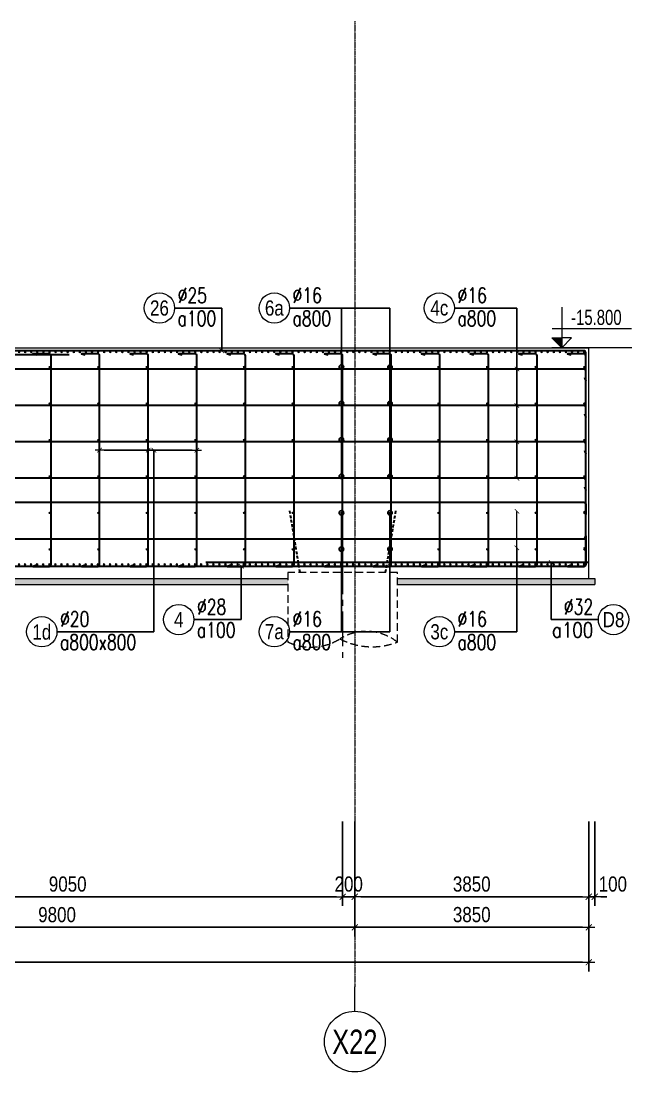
# Model space of a CAD drawing. Header units: millimetres. Extents: x -134772 to 596971, y -129535 to 35703.
# Drawn here: x 312643 to 322698, y -73927 to -56622 of the extents above; entities that cross this region are included whole.
import ezdxf
from ezdxf.enums import TextEntityAlignment as Align

# ---------------------------------------------------------------- set-up
doc = ezdxf.new("R2010")
doc.units = ezdxf.units.MM
doc.header["$MEASUREMENT"] = 0
for name, pattern in [('CENTER2', [28.575, 19.05, -3.175, 3.175, -3.175]), ('HIDDEN', [0.375, 0.25, -0.125]), ('POD_Grid$0$CENTER2', [1.125, 0.75, -0.125, 0.125, -0.125])]:
    doc.linetypes.add(name, pattern=pattern)
doc.layers.get('Defpoints').update_dxf_attribs({"color": 252})
for name, color, linetype, lineweight in [('KC-TRUC', 5, 'CENTER2', 18), ('NDC_S_AXIS', 5, 'CENTER2', 15), ('NDC_S_CONTINUOUS', 3, 'Continuous', 20), ('NDC_S_DIM', 1, 'Continuous', 9), ('NDC_S_HATCH MATERIAL', 8, 'Continuous', 13), ('NDC_S_LEADER', 1, 'Continuous', 9), ('NDC_S_REBAR', 4, 'Continuous', 35), ('NDC_S_VN TEXT', 7, 'Continuous', 9), ('POD_Grid$0$NDC_S_AXIS', 5, 'POD_Grid$0$CENTER2', 13), ('POD_Grid$0$NDC_S_SYMBOL', 1, 'Continuous', 15), ('POD_Grid$0$NDC_S_TEXT SYMBOL', 7, 'Continuous', 20)]:
    doc.layers.add(name, color=color, linetype=linetype, lineweight=lineweight)
doc.styles.add('ARIAL', font='arial.ttf', dxfattribs={"width": 0.8})
doc.styles.add('NDC_ARIAL', font='arial.ttf', dxfattribs={"width": 0.8})
doc.styles.add('NDC_DIM', font='', dxfattribs={"width": 0.75})
doc.styles.add('NDC_ROMANS', font='romans.shx', dxfattribs={"width": 0.8})
doc.styles.add('POD_Grid$0$NDC_ANNO', font='', dxfattribs={"width": 0.8})
doc.styles.get('NDC_DIM').set_extended_font_data('Dotum')
doc.styles.get('POD_Grid$0$NDC_ANNO').set_extended_font_data('Dotum')
doc.dimstyles.new('NDC_1-100', dxfattribs={"dimscale": 100, "dimtxt": 2.5, "dimasz": 1, "dimexe": 1.5, "dimexo": 0, "dimgap": 0.8, "dimtad": 1, "dimdec": 0, "dimdsep": 46, "dimtxsty": 'NDC_ARIAL', "dimblk": 'DIMMARK', "dimcen": 49999.938995, "dimdle": 1.5, "dimclrd": 1, "dimclre": 1, "dimclrt": 3, "dimadec": 0, "dimazin": 0, "dimtfac": 1, "dimtdec": 0, "dimtix": 1, "dimtmove": 2, "dimatfit": 3, "dimfxl": 1, "dimarcsym": 0})
doc.dimstyles.new('NDC_1-50', dxfattribs={"dimscale": 50, "dimtxt": 2.5, "dimasz": 1, "dimexe": 1.5, "dimexo": 0, "dimgap": 0.8, "dimtad": 1, "dimdec": 0, "dimdsep": 46, "dimtxsty": 'NDC_ARIAL', "dimblk": 'DIMMARK', "dimcen": 49999.938995, "dimdle": 1.5, "dimclrd": 1, "dimclre": 1, "dimclrt": 3, "dimadec": 0, "dimazin": 0, "dimtfac": 1, "dimtdec": 0, "dimtix": 1, "dimtmove": 2, "dimatfit": 3, "dimfxl": 1, "dimarcsym": 0})

# ---------------------------------------------------------------- blocks, each defined once
blk = doc.blocks.new('*U976')
at = {"layer": 'KC-TRUC', "ltscale": 30}
blk.add_line((0, 311), (0, -1385), dxfattribs=at)
at = {"layer": 'NDC_S_HATCH MATERIAL', "color": 2, "linetype": 'HIDDEN', "ltscale": 500}
blk.add_lwpolyline([(900, -1049), (900, 98), (-900, 98), (-900, -1049)], dxfattribs=at)
for centre, major_axis, start_param, end_param in [((390, -1697), (-583, 583), -1.452433, -0.227584), ((-521, -233), (-636, 636), 1.921341, 2.912184), ((484, 22), (812, 812), 3.446929, 4.297833)]:
    blk.add_ellipse(centre, major_axis=major_axis, ratio=1, start_param=start_param, end_param=end_param, dxfattribs=at)
at = {"layer": 'NDC_S_REBAR', "linetype": 'HIDDEN', "ltscale": 200}
for p, q in [((-876, 1115), (-707, 100)), ((707, 100), (876, 1115))]:
    blk.add_line(p, q, dxfattribs=at)
blk = doc.blocks.new('*U51')
at = {"layer": 'POD_Grid$0$NDC_S_SYMBOL'}
blk.add_line((0, 5), (0, 9), dxfattribs=at)
blk.add_circle((0, 0), 5, dxfattribs=at)
at = {"layer": 'POD_Grid$0$NDC_S_TEXT SYMBOL', "color": 7, "style": 'POD_Grid$0$NDC_ANNO', "width": 0.8}
blk.add_attdef('GRID', text='', height=4, dxfattribs=at).set_placement((0, 0), align=Align.MIDDLE)
blk = doc.blocks.new('DIMMARK')
at = {"layer": 'NDC_S_DIM', "color": 1}
blk.add_line((-1.5, 0), (1, 0), dxfattribs=at)
at = {"layer": 'NDC_S_DIM', "color": 2, "const_width": 0.15}
blk.add_lwpolyline([(-0.5, -0.5), (0.5, 0.5)], dxfattribs=at)
blk = doc.blocks.new('*D1083')
at = {"layer": 'Defpoints', "color": 0, "transparency": 16777216}
for p in [(308886, -69802), (317936, -69802), (317936, -71042)]:
    blk.add_point(p, dxfattribs=at)
at = {"layer": 'NDC_S_DIM', "color": 1, "lineweight": -2, "transparency": 16777216}
for p, q in [((308886, -69802), (308886, -71192)), ((317936, -69802), (317936, -71192)), ((308986, -71042), (317836, -71042))]:
    blk.add_line(p, q, dxfattribs=at)
at = {"layer": 'NDC_S_DIM', "color": 1, "lineweight": -2, "transparency": 16777216, "xscale": 100, "yscale": 100, "zscale": 100, "rotation": 180}
blk.add_blockref('DIMMARK', (308886, -71042), dxfattribs=at)
at = {"layer": 'NDC_S_DIM', "color": 1, "lineweight": -2, "transparency": 16777216, "xscale": 100, "yscale": 100, "zscale": 100}
blk.add_blockref('DIMMARK', (317936, -71042), dxfattribs=at)
at = {"layer": 'NDC_S_DIM', "color": 3, "transparency": 16777216, "insert": (313411, -70834), "char_height": 250, "attachment_point": 5, "style": 'NDC_ARIAL'}
blk.add_mtext('9050', dxfattribs=at)
blk = doc.blocks.new('*D1084')
at = {"layer": 'Defpoints', "color": 0, "transparency": 16777216}
for p in [(317936, -69802), (318136, -69802), (318136, -71042)]:
    blk.add_point(p, dxfattribs=at)
at = {"layer": 'NDC_S_DIM', "color": 1, "lineweight": -2, "transparency": 16777216}
for p, q in [((317936, -69802), (317936, -71192)), ((318136, -69802), (318136, -71192)), ((317836, -71042), (317736, -71042)), ((317936, -71042), (318136, -71042)), ((318236, -71042), (318336, -71042))]:
    blk.add_line(p, q, dxfattribs=at)
at = {"layer": 'NDC_S_DIM', "color": 1, "lineweight": -2, "transparency": 16777216, "xscale": 100, "yscale": 100, "zscale": 100}
blk.add_blockref('DIMMARK', (317936, -71042), dxfattribs=at)
at = {"layer": 'NDC_S_DIM', "color": 1, "lineweight": -2, "transparency": 16777216, "xscale": 100, "yscale": 100, "zscale": 100, "rotation": 180}
blk.add_blockref('DIMMARK', (318136, -71042), dxfattribs=at)
at = {"layer": 'NDC_S_DIM', "color": 3, "transparency": 16777216, "insert": (318036, -70834), "char_height": 250, "attachment_point": 5, "style": 'NDC_ARIAL'}
blk.add_mtext('200', dxfattribs=at)
blk = doc.blocks.new('*D1085')
at = {"layer": 'Defpoints', "color": 0, "transparency": 16777216}
for p in [(318136, -69802), (321986, -69802), (321986, -71042)]:
    blk.add_point(p, dxfattribs=at)
at = {"layer": 'NDC_S_DIM', "color": 1, "lineweight": -2, "transparency": 16777216}
for p, q in [((318136, -69802), (318136, -71192)), ((321986, -69802), (321986, -71192)), ((318236, -71042), (321886, -71042))]:
    blk.add_line(p, q, dxfattribs=at)
at = {"layer": 'NDC_S_DIM', "color": 1, "lineweight": -2, "transparency": 16777216, "xscale": 100, "yscale": 100, "zscale": 100, "rotation": 180}
blk.add_blockref('DIMMARK', (318136, -71042), dxfattribs=at)
at = {"layer": 'NDC_S_DIM', "color": 1, "lineweight": -2, "transparency": 16777216, "xscale": 100, "yscale": 100, "zscale": 100}
blk.add_blockref('DIMMARK', (321986, -71042), dxfattribs=at)
at = {"layer": 'NDC_S_DIM', "color": 3, "transparency": 16777216, "insert": (320061, -70834), "char_height": 250, "attachment_point": 5, "style": 'NDC_ARIAL'}
blk.add_mtext('3850', dxfattribs=at)
blk = doc.blocks.new('*D1086')
at = {"layer": 'Defpoints', "color": 0, "transparency": 16777216}
for p in [(321986, -69802), (322086, -69802), (322086, -71042)]:
    blk.add_point(p, dxfattribs=at)
at = {"layer": 'NDC_S_DIM', "color": 1, "lineweight": -2, "transparency": 16777216}
for p, q in [((321986, -69802), (321986, -71192)), ((322086, -69802), (322086, -71192)), ((321886, -71042), (321786, -71042)), ((321986, -71042), (322086, -71042)), ((322186, -71042), (322286, -71042))]:
    blk.add_line(p, q, dxfattribs=at)
at = {"layer": 'NDC_S_DIM', "color": 1, "lineweight": -2, "transparency": 16777216, "xscale": 100, "yscale": 100, "zscale": 100}
blk.add_blockref('DIMMARK', (321986, -71042), dxfattribs=at)
at = {"layer": 'NDC_S_DIM', "color": 1, "lineweight": -2, "transparency": 16777216, "xscale": 100, "yscale": 100, "zscale": 100, "rotation": 180}
blk.add_blockref('DIMMARK', (322086, -71042), dxfattribs=at)
at = {"layer": 'NDC_S_DIM', "color": 3, "transparency": 16777216, "insert": (322383, -70834), "char_height": 250, "attachment_point": 5, "style": 'NDC_ARIAL'}
blk.add_mtext('100', dxfattribs=at)
blk = doc.blocks.new('*D1095')
at = {"layer": 'Defpoints', "color": 0, "transparency": 16777216}
for p in [(308336, -69802), (318136, -69802), (318136, -71545)]:
    blk.add_point(p, dxfattribs=at)
at = {"layer": 'NDC_S_DIM', "color": 1, "lineweight": -2, "transparency": 16777216}
for p, q in [((308336, -69802), (308336, -71695)), ((318136, -69802), (318136, -71695)), ((308436, -71545), (318036, -71545))]:
    blk.add_line(p, q, dxfattribs=at)
at = {"layer": 'NDC_S_DIM', "color": 1, "lineweight": -2, "transparency": 16777216, "xscale": 100, "yscale": 100, "zscale": 100, "rotation": 180}
blk.add_blockref('DIMMARK', (308336, -71545), dxfattribs=at)
at = {"layer": 'NDC_S_DIM', "color": 1, "lineweight": -2, "transparency": 16777216, "xscale": 100, "yscale": 100, "zscale": 100}
blk.add_blockref('DIMMARK', (318136, -71545), dxfattribs=at)
at = {"layer": 'NDC_S_DIM', "color": 3, "transparency": 16777216, "insert": (313236, -71338), "char_height": 250, "attachment_point": 5, "style": 'NDC_ARIAL'}
blk.add_mtext('9800', dxfattribs=at)
blk = doc.blocks.new('*D1096')
at = {"layer": 'Defpoints', "color": 0, "transparency": 16777216}
for p in [(318136, -69802), (321986, -69802), (321986, -71545)]:
    blk.add_point(p, dxfattribs=at)
at = {"layer": 'NDC_S_DIM', "color": 1, "lineweight": -2, "transparency": 16777216}
for p, q in [((318136, -69802), (318136, -71695)), ((321986, -69802), (321986, -71695)), ((318236, -71545), (321886, -71545))]:
    blk.add_line(p, q, dxfattribs=at)
at = {"layer": 'NDC_S_DIM', "color": 1, "lineweight": -2, "transparency": 16777216, "xscale": 100, "yscale": 100, "zscale": 100, "rotation": 180}
blk.add_blockref('DIMMARK', (318136, -71545), dxfattribs=at)
at = {"layer": 'NDC_S_DIM', "color": 1, "lineweight": -2, "transparency": 16777216, "xscale": 100, "yscale": 100, "zscale": 100}
blk.add_blockref('DIMMARK', (321986, -71545), dxfattribs=at)
at = {"layer": 'NDC_S_DIM', "color": 3, "transparency": 16777216, "insert": (320061, -71337), "char_height": 250, "attachment_point": 5, "style": 'NDC_ARIAL'}
blk.add_mtext('3850', dxfattribs=at)
blk = doc.blocks.new('*D1097')
at = {"layer": 'Defpoints', "color": 0, "transparency": 16777216}
for p in [(257636, -69802), (321986, -69802), (257636, -72121)]:
    blk.add_point(p, dxfattribs=at)
at = {"layer": 'NDC_S_DIM', "color": 1, "lineweight": -2, "transparency": 16777216}
for p, q in [((257636, -69802), (257636, -72271)), ((321986, -69802), (321986, -72271)), ((321886, -72121), (257736, -72121))]:
    blk.add_line(p, q, dxfattribs=at)
at = {"layer": 'NDC_S_DIM', "color": 1, "lineweight": -2, "transparency": 16777216, "xscale": 100, "yscale": 100, "zscale": 100, "rotation": 180}
blk.add_blockref('DIMMARK', (257636, -72121), dxfattribs=at)
at = {"layer": 'NDC_S_DIM', "color": 1, "lineweight": -2, "transparency": 16777216, "xscale": 100, "yscale": 100, "zscale": 100}
blk.add_blockref('DIMMARK', (321986, -72121), dxfattribs=at)
at = {"layer": 'NDC_S_DIM', "color": 3, "transparency": 16777216, "insert": (289811, -71913), "char_height": 250, "attachment_point": 5, "style": 'NDC_ARIAL'}
blk.add_mtext('64350', dxfattribs=at)
blk = doc.blocks.new('kata_block_THEP')
at = {"layer": 'NDC_S_REBAR', "color": 0}
for p, q in [((-0.5, 0), (0.5, 0)), ((-0.35, 0.35), (0.35, -0.35)), ((0.35, 0.35), (-0.35, -0.35)), ((0, 0.5), (0, -0.5))]:
    blk.add_line(p, q, dxfattribs=at)
at = {"layer": 'NDC_S_REBAR', "color": 0, "const_width": 0.0833}
blk.add_lwpolyline([(-0.5, 0, 1), (0.5, 0, 1), (-0.5, 0, 1)], format="xyb", dxfattribs=at)
blk = doc.blocks.new('*U1163')
at = {"layer": 'NDC_S_REBAR', "xscale": 25, "yscale": 25, "zscale": 25}
blk.add_blockref('kata_block_THEP', (0, 0), dxfattribs=at)
blk = doc.blocks.new('*U1164')
at = {"layer": 'NDC_S_CONTINUOUS', "color": 0, "linetype": 'ByBlock', "lineweight": -2, "transparency": 16777216}
for p in [(0, 0), (100, 0), (200, 0), (300, 0), (400, 0), (500, 0), (600, 0), (700, 0), (800, 0), (900, 0), (1000, 0), (1100, 0), (1200, 0), (1300, 0), (1400, 0), (1500, 0), (1600, 0), (1700, 0), (1800, 0), (1900, 0), (2000, 0), (2100, 0), (2200, 0), (2300, 0), (2400, 0), (2500, 0), (2600, 0), (2700, 0), (2800, 0), (2900, 0), (3000, 0), (3100, 0), (3200, 0), (3300, 0), (3400, 0), (3500, 0), (3600, 0), (3700, 0), (3800, 0), (3900, 0), (4000, 0), (4100, 0), (4200, 0), (4300, 0), (4400, 0), (4500, 0), (4600, 0), (4700, 0), (4800, 0), (4900, 0), (5000, 0), (5100, 0), (5200, 0), (5300, 0), (5400, 0), (5500, 0), (5600, 0), (5700, 0), (5800, 0), (5900, 0), (6000, 0), (6100, 0), (6200, 0), (6300, 0), (6400, 0), (6500, 0), (6600, 0), (6700, 0), (6800, 0), (6900, 0), (7000, 0), (7100, 0), (7200, 0), (7300, 0), (7400, 0), (7500, 0), (7600, 0), (7700, 0), (7800, 0), (7900, 0), (8000, 0), (8100, 0), (8200, 0), (8300, 0), (8400, 0), (8500, 0), (8600, 0), (8700, 0), (8800, 0), (8900, 0), (9000, 0), (9100, 0), (9200, 0), (9300, 0), (9400, 0), (9500, 0), (9600, 0), (9700, 0), (9800, 0), (9900, 0), (10000, 0), (10100, 0), (10200, 0), (10300, 0), (10400, 0), (10500, 0), (10600, 0), (10700, 0), (10800, 0), (10900, 0), (11000, 0), (11100, 0), (11200, 0), (11300, 0), (11400, 0), (11500, 0), (11600, 0), (11700, 0), (11800, 0)]:
    blk.add_blockref('*U1163', p, dxfattribs=at)
blk = doc.blocks.new('*U1173')
at = {"layer": 'NDC_S_REBAR', "xscale": -25, "yscale": 25, "zscale": 25, "rotation": 270}
blk.add_blockref('kata_block_THEP', (0, 0), dxfattribs=at)
blk = doc.blocks.new('*U1174')
at = {"layer": 'NDC_S_DIM', "color": 0, "linetype": 'ByBlock', "lineweight": -2, "transparency": 16777216}
for p in [(0, 3000), (0, 2400), (0, 1800), (0, 1200), (0, 600), (0, 0)]:
    blk.add_blockref('*U1173', p, dxfattribs=at)
blk = doc.blocks.new('*U1168')
at = {"layer": 'NDC_S_DIM', "xscale": -1}
blk.add_blockref('*U1174', (0, -1500), dxfattribs=at)
blk = doc.blocks.new('*U1169')
at = {"layer": 'NDC_S_DIM', "color": 0, "linetype": 'ByBlock', "lineweight": -2, "transparency": 16777216}
for p in [(-11200, 0), (-10400, 0), (-9600, 0), (-8800, 0), (-8000, 0), (-7200, 0), (-6400, 0), (-5600, 0), (-4800, 0), (-4000, 0), (-3200, 0), (-2400, 0), (-1600, 0), (-800, 0), (0, 0)]:
    blk.add_blockref('*U1168', p, dxfattribs=at)
blk = doc.blocks.new('*U1196')
at = {"layer": 'NDC_S_REBAR', "xscale": 25, "yscale": 25, "zscale": 25}
blk.add_blockref('kata_block_THEP', (0, 0), dxfattribs=at)
blk = doc.blocks.new('*U1197')
at = {"layer": 'NDC_S_CONTINUOUS', "color": 0, "linetype": 'ByBlock', "lineweight": -2, "transparency": 16777216}
for p in [(0, 0), (100, 0), (200, 0), (300, 0), (400, 0), (500, 0), (600, 0), (700, 0), (800, 0), (900, 0), (1000, 0), (1100, 0), (1200, 0), (1300, 0), (1400, 0), (1500, 0), (1600, 0), (1700, 0), (1800, 0), (1900, 0), (2000, 0), (2100, 0), (2200, 0), (2300, 0), (2400, 0), (2500, 0), (2600, 0), (2700, 0), (2800, 0), (2900, 0), (3000, 0), (3100, 0), (3200, 0), (3300, 0), (3400, 0), (3500, 0), (3600, 0), (3700, 0), (3800, 0), (3900, 0), (4000, 0), (4100, 0), (4200, 0), (4300, 0), (4400, 0), (4500, 0), (4600, 0), (4700, 0), (4800, 0), (4900, 0), (5000, 0), (5100, 0), (5200, 0), (5300, 0), (5400, 0), (5500, 0), (5600, 0), (5700, 0), (5800, 0), (5900, 0), (6000, 0), (6100, 0), (6200, 0), (6300, 0), (6400, 0), (6500, 0), (6600, 0), (6700, 0), (6800, 0), (6900, 0), (7000, 0), (7100, 0), (7200, 0), (7300, 0), (7400, 0), (7500, 0), (7600, 0), (7700, 0), (7800, 0), (7900, 0), (8000, 0), (8100, 0), (8200, 0), (8300, 0), (8400, 0), (8500, 0), (8600, 0), (8700, 0), (8800, 0), (8900, 0), (9000, 0), (9100, 0), (9200, 0), (9300, 0), (9400, 0), (9500, 0), (9600, 0), (9700, 0), (9800, 0), (9900, 0), (10000, 0), (10100, 0), (10200, 0), (10300, 0), (10400, 0), (10500, 0), (10600, 0), (10700, 0), (10800, 0), (10900, 0), (11000, 0), (11100, 0), (11200, 0), (11300, 0), (11400, 0), (11500, 0), (11600, 0), (11700, 0), (11800, 0), (11900, 0), (12000, 0), (12100, 0), (12200, 0), (12300, 0), (12400, 0), (12500, 0), (12600, 0), (12700, 0), (12800, 0), (12900, 0), (13000, 0), (13100, 0), (13200, 0), (13300, 0), (13400, 0), (13500, 0), (13600, 0), (13700, 0), (13800, 0), (13900, 0), (14000, 0), (14100, 0), (14200, 0), (14300, 0), (14400, 0), (14500, 0), (14600, 0), (14700, 0), (14800, 0), (14900, 0), (15000, 0), (15100, 0), (15200, 0), (15300, 0), (15400, 0)]:
    blk.add_blockref('*U1196', p, dxfattribs=at)
blk = doc.blocks.new('CD')
blk.add_hatch(color=2).paths.add_polyline_path([(0, 160), (-161, 160), (0, 0)])
at = {"ltscale": 50}
h = blk.add_hatch(dxfattribs=at)
h.set_pattern_fill('ANSI31', color=8, scale=140.625054, style=0)
h.set_pattern_definition([(45, (6e-10, 0), (-315.7, 315.7), [])])
h.paths.add_polyline_path([(0, 160), (0, 0), (161, 160)])
at = {"color": 8, "ltscale": 50}
for p, q in [((-159, 314), (1147, 314)), ((1156, 0), (-164, 0))]:
    blk.add_line(p, q, dxfattribs=at)
for points in [[(0, 669), (0, 0)], [(0, 0), (-161, 160), (0, 160)], [(0, 0), (161, 160), (0, 160)]]:
    blk.add_lwpolyline(points, dxfattribs=at)
at = {"color": 3, "style": 'NDC_ARIAL', "width": 0.7}
blk.add_attdef('COT', (154, 375), '', height=250, dxfattribs=at)
blk = doc.blocks.new('*U11')
blk.add_circle((-2.5, 0), 2.5)
at = {"layer": 'NDC_S_VN TEXT', "color": 3, "style": 'NDC_ROMANS', "width": 0.75}
for tag, p in [('DK1', (0.5, 0.85)), ('KC1', (0.5, -2.97))]:
    blk.add_attdef(tag, p, '', height=2.5, dxfattribs=at)
at = {"layer": 'NDC_S_VN TEXT', "color": 7, "style": 'ARIAL', "width": 0.8}
blk.add_attdef('SH2', text='', height=2.5, dxfattribs=at).set_placement((-2.5, 0), align=Align.MIDDLE)
blk = doc.blocks.new('_ARCHTICK')
at = {"color": 0, "linetype": 'ByBlock', "const_width": 0.15}
blk.add_lwpolyline([(-0.5, -0.5), (0.5, 0.5)], dxfattribs=at)
blk = doc.blocks.new('*D1202')
at = {"layer": 'Defpoints', "color": 0, "ltscale": 0.005, "transparency": 16777216}
for p in [(314736, -63688), (315536, -63688), (315536, -63688)]:
    blk.add_point(p, dxfattribs=at)
at = {"layer": 'NDC_S_LEADER', "color": 1, "lineweight": -2, "ltscale": 0.005, "transparency": 16777216}
for p, q in [((314736, -63688), (314736, -63613)), ((315536, -63688), (315536, -63613)), ((314811, -63688), (315461, -63688))]:
    blk.add_line(p, q, dxfattribs=at)
at = {"layer": 'NDC_S_LEADER', "color": 1, "lineweight": -2, "ltscale": 0.005, "transparency": 16777216, "xscale": 75, "yscale": 75, "zscale": 75, "rotation": 180}
blk.add_blockref('DIMMARK', (314736, -63688), dxfattribs=at)
at = {"layer": 'NDC_S_LEADER', "color": 1, "lineweight": -2, "ltscale": 0.005, "transparency": 16777216, "xscale": 75, "yscale": 75, "zscale": 75}
blk.add_blockref('DIMMARK', (315536, -63688), dxfattribs=at)
blk = doc.blocks.new('*D1203')
at = {"layer": 'Defpoints', "color": 0, "ltscale": 0.005, "transparency": 16777216}
for p in [(313936, -63688), (314736, -63688), (314736, -63688)]:
    blk.add_point(p, dxfattribs=at)
at = {"layer": 'NDC_S_LEADER', "color": 1, "lineweight": -2, "ltscale": 0.005, "transparency": 16777216}
for p, q in [((313936, -63688), (313936, -63613)), ((314736, -63688), (314736, -63613)), ((314011, -63688), (314661, -63688))]:
    blk.add_line(p, q, dxfattribs=at)
at = {"layer": 'NDC_S_LEADER', "color": 1, "lineweight": -2, "ltscale": 0.005, "transparency": 16777216, "xscale": 75, "yscale": 75, "zscale": 75, "rotation": 180}
blk.add_blockref('DIMMARK', (313936, -63688), dxfattribs=at)
at = {"layer": 'NDC_S_LEADER', "color": 1, "lineweight": -2, "ltscale": 0.005, "transparency": 16777216, "xscale": 75, "yscale": 75, "zscale": 75}
blk.add_blockref('DIMMARK', (314736, -63688), dxfattribs=at)
blk = doc.blocks.new('*U1355')
at = {"layer": 'NDC_S_REBAR', "ltscale": 0.005}
blk.add_lwpolyline([(-90, -1730), (-150, -1750), (118, -1750, 0.414214), (150, -1718), (150, 1718, 0.414214), (118, 1750), (-150, 1750), (-90, 1730)], format="xyb", dxfattribs=at)
blk = doc.blocks.new('*U1356')
at = {"layer": 'NDC_S_DIM', "color": 0, "linetype": 'ByBlock', "lineweight": -2, "transparency": 16777216}
for p in [(-11200, 0), (-10400, 0), (-9600, 0), (-8800, 0), (-8000, 0), (-7200, 0), (-6400, 0), (-5600, 0), (-4800, 0), (-4000, 0), (-3200, 0), (-2400, 0), (-1600, 0), (-800, 0), (0, 0)]:
    blk.add_blockref('*U1355', p, dxfattribs=at)
blk = doc.blocks.new('*U12')
blk.add_circle((2.5, 0), 2.5)
at = {"layer": 'NDC_S_VN TEXT', "color": 3, "style": 'NDC_ROMANS'}
for tag, width, p in [('DK2', 0.75, (-0.85, 0.85)), ('KC2', 0.8, (-0.85, -2.97))]:
    blk.add_attdef(tag, text='', height=2.5, dxfattribs=dict(at, width=width)).set_placement(p, align=Align.RIGHT)
at = {"layer": 'NDC_S_VN TEXT', "color": 7, "style": 'ARIAL', "width": 0.8}
blk.add_attdef('SH3', text='', height=2.5, dxfattribs=at).set_placement((2.5, 0), align=Align.MIDDLE)

msp = doc.modelspace()

# ---------------------------------------------------------------- hatches: boundary and pattern name
at = {"layer": 'NDC_S_HATCH MATERIAL'}
h = msp.add_hatch(dxfattribs=at)
h.set_pattern_fill('AR-CONC', color=256, scale=8)
h.set_pattern_definition([(50, (273137.216, -39180.83), (57.380815, -5.02017), [6, -66]), (355, (273137.216, -39180.83), (-11.100107, 60.17537), [4.8, -52.8]), (100.45144, (273142, -39181.25), (46.28071, 55.1552), [5.099215, -56.09137]), (46.1842, (273137.216, -39164.83), (85.37931, -13.24154), [9, -99]), (96.63564, (273144.33, -39165.93), (74.77296, 77.92949), [7.64883, -84.1371]), (351.18416, (273137.216, -39164.83), (74.77296, 77.92949), [7.2, -79.2]), (21, (273145.216, -39168.83), (47.752564, -32.20951), [6, -66]), (326, (273145.216, -39168.83), (19.465227, 58.012004), [4.8, -52.8]), (71.45144, (273149.195, -39171.513), (67.21779, 25.80249), [5.099215, -56.09137]), (37.5, (273137.216, -39180.83), (0.9727884, 26.631508), [0, -52.16, 0, -53.6, 0, -53]), (7.5, (273137.216, -39180.83), (21.045563, 31.552937), [0, -30.56, 0, -50.96, 0, -20.2]), (327.5, (273119.376, -39180.83), (42.705795, -1.80439), [0, -20, 0, -62.4, 0, -82.8]), (317.5, (273111.376, -39180.83), (46.654894, 8.008399), [0, -26, 0, -41.44, 0, -58.8])])
h.paths.add_polyline_path([(318836.3, -65801.1), (318836.3, -65901.1), (322086.3, -65901), (322086.3, -65801)])
h.paths.add_polyline_path([(317036.3, -65901.1), (317036.3, -65801.1), (310061.3, -65801.3), (310061.3, -65901.3)])

# ---------------------------------------------------------------- linework, layer by layer
at = {"layer": 'NDC_S_AXIS'}
msp.add_line((318136.3, -56621.7), (318136.3, -72527.1), dxfattribs=at)
at = {"layer": 'NDC_S_CONTINUOUS'}
for p, q in [((309086.3, -62001), (321986.3, -62001)), ((321986.3, -65801), (321986.3, -62001)), ((310061.3, -65801), (317036.3, -65801)), ((318836.3, -65801), (321986.3, -65801))]:
    msp.add_line(p, q, dxfattribs=at)
at = {"layer": 'NDC_S_DIM'}
for points in [[(320803.7, -64151.7), (320803.7, -62351.7)], [(320803.7, -66678.2), (320803.7, -64695.9)]]:
    msp.add_lwpolyline(points, dxfattribs=at)
at = {"layer": 'NDC_S_HATCH MATERIAL'}
for p, q in [((310061.3, -65901), (317036.3, -65901)), ((318836.3, -65901), (322086.3, -65901)), ((321986.3, -65801), (322086.3, -65801)), ((322086.3, -65801), (322086.3, -65901))]:
    msp.add_line(p, q, dxfattribs=at)
at = {"layer": 'NDC_S_REBAR'}
for p, q in [((308036.3, -62110.6), (313436.3, -62110.6)), ((321986.3, -65538.8), (315686.3, -65538.8))]:
    msp.add_line(p, q, dxfattribs=at)
at = {"layer": 'NDC_S_REBAR', "ltscale": 0.005}
for points in [[(321916.3, -62491), (321936.3, -62551), (321936.3, -62081, 0.4142136), (321906.3, -62051), (306466.3, -62051, 0.4142136), (306436.3, -62081), (306436.3, -62551), (306456.3, -62491)], [(321916.3, -62491), (321936.3, -62551), (321936.3, -62081, 0.4142136), (321906.3, -62051), (306466.3, -62051, 0.4142136), (306436.3, -62081), (306436.3, -62551), (306456.3, -62491)], [(321916.3, -65161), (321936.3, -65101), (321936.3, -65571, -0.4142136), (321906.3, -65601), (308761.3, -65601), (308821.3, -65581)]]:
    msp.add_lwpolyline(points, format="xyb", dxfattribs=at)
at = {"layer": 'NDC_S_REBAR', "ltscale": 0.005, "elevation": 0}
for points in [[(321916.3, -62491.7), (321936.3, -62551.7), (321936.3, -62381.7, 0.4142136), (321906.3, -62351.7), (306466.3, -62351.7, 0.4142136), (306436.3, -62381.7), (306436.3, -62551.7), (306456.3, -62491.7)], [(321916.3, -63091.7), (321936.3, -63151.7), (321936.3, -62981.7, 0.4142136), (321906.3, -62951.7), (306466.3, -62951.7, 0.4142136), (306436.3, -62981.7), (306436.3, -63151.7), (306456.3, -63091.7)], [(321916.3, -63691.7), (321936.3, -63751.7), (321936.3, -63581.7, 0.4142136), (321906.3, -63551.7), (306466.3, -63551.7, 0.4142136), (306436.3, -63581.7), (306436.3, -63751.7), (306456.3, -63691.7)], [(321916.3, -64291.7), (321936.3, -64351.7), (321936.3, -64181.7, 0.4142136), (321906.3, -64151.7), (306466.3, -64151.7, 0.4142136), (306436.3, -64181.7), (306436.3, -64351.7), (306456.3, -64291.7)], [(267381.3, -64685.9), (267361.3, -64745.9), (267361.3, -64575.9, -0.4142136), (267391.3, -64545.9), (321906.3, -64545.9, -0.4142136), (321936.3, -64575.9), (321936.3, -64745.9), (321916.3, -64685.9)], [(267381.3, -65285.9), (267361.3, -65345.9), (267361.3, -65175.9, -0.4142136), (267391.3, -65145.9), (321906.3, -65145.9, -0.4142136), (321936.3, -65175.9), (321936.3, -65345.9), (321916.3, -65285.9)]]:
    msp.add_lwpolyline(points, format="xyb", dxfattribs=at)

# ---------------------------------------------------------------- block references
msp.add_blockref('*U976', (317936.3, -65799.4))
at = {"layer": 'NDC_S_CONTINUOUS', "rotation": 180}
msp.add_blockref('*U1197', (321913.3, -62072.7, 0), dxfattribs=at)
at = {"layer": 'NDC_S_CONTINUOUS', "xscale": -1}
msp.add_blockref('*U1164', (321906.3, -65571), dxfattribs=at)
at = {"layer": 'NDC_S_DIM', "ltscale": 0.005, "xscale": 100, "yscale": 100, "zscale": 100}
for name, p, values in [('*U11', (315170.8, -61347.5), {'SH2': '26', 'DK1': '%%c25', 'KC1': 'a100'}), ('*U11', (317061.8, -61347.5), {'SH2': '6a', 'DK1': '%%c16', 'KC1': 'a800'}), ('*U11', (319777.3, -61347.5, 0), {'SH2': '4c', 'DK1': '%%c16', 'KC1': 'a800'}), ('*U11', (315488.7, -66478.2), {'SH2': '4', 'DK1': '%%c28', 'KC1': 'a100'}), ('*U12', (322144.5, -66478.2), {'SH3': 'D8', 'DK2': '%%c32', 'KC2': 'a100'}), ('*U11', (313234.8, -66678.2), {'SH2': '1d', 'DK1': '%%c20', 'KC1': 'a800x800'}), ('*U11', (317061.8, -66678.2, 0), {'SH2': '7a', 'DK1': '%%c16', 'KC1': 'a800'}), ('*U11', (319777.3, -66678.2), {'SH2': '3c', 'DK1': '%%c16', 'KC1': 'a800'})]:
    msp.add_blockref(name, p, dxfattribs=at).add_auto_attribs(values)
at = {"layer": 'NDC_S_DIM'}
ref = msp.add_blockref('CD', (321541.6, -62001), dxfattribs=at)
ref.add_attrib('COT', '-15.800', (321695.5, -61626.4), dxfattribs={"layer": '0', "color": 3, "height": 250, "style": 'NDC_DIM', "width": 0.75})
for name, p in [('*U1356', (321786.3, -63851)), ('*U1169', (321915.3, -63819.3, 0))]:
    msp.add_blockref(name, p, dxfattribs=at)
at = {"layer": 'NDC_S_LEADER', "ltscale": 0.005, "xscale": 75, "yscale": 75, "zscale": 75, "rotation": 90}
for p in [(320803.7, -62351.7), (320803.7, -62951.7), (320803.7, -63551.7), (320803.7, -64151.7), (320803.7, -64695.9)]:
    msp.add_blockref('_ARCHTICK', p, dxfattribs=at)
at = {"layer": 'POD_Grid$0$NDC_S_AXIS', "xscale": 100, "yscale": 100, "zscale": 100}
msp.add_blockref('*U51', (318136.3, -73427.1), dxfattribs=at).add_auto_attribs({'GRID': 'X22'})

# ---------------------------------------------------------------- dimensions: what is measured, and where the dimension line sits
at = {"layer": 'NDC_S_DIM'}
for base, p1, p2, picture, middle in [((257636.3, -72120.8), (321986.3, -69802.3), (257636.3, -69802.3), '*D1097', (289811.3, -71913.1)), ((318136.3, -71545.2), (308336.3, -69802.3), (318136.3, -69802.3), '*D1095', (313236.3, -71337.6)), ((317936.3, -71042.1), (308886.3, -69802.3), (317936.3, -69802.3), '*D1083', (313411.3, -70834.4)), ((318136.3, -71042.1), (317936.3, -69802.3), (318136.3, -69802.3), '*D1084', (318036.3, -70834.4)), ((321986.3, -71042.1), (318136.3, -69802.3), (321986.3, -69802.3), '*D1085', (320061.3, -70834.3)), ((321986.3, -71545.2), (318136.3, -69802.3), (321986.3, -69802.3), '*D1096', (320061.3, -71337.5))]:
    dim = msp.add_linear_dim(base=base, p1=p1, p2=p2, dimstyle='NDC_1-100', dxfattribs=at)
    dim.commit()
    dim.dimension.update_dxf_attribs({"geometry": picture, "text_midpoint": middle})
dim = msp.add_linear_dim(base=(322086.3, -71042.1), p1=(321986.3, -69802.3), p2=(322086.3, -69802.3), dimstyle='NDC_1-100', dxfattribs=at)
dim.commit()
dim.dimension.update_dxf_attribs({"geometry": '*D1086', "text_midpoint": (322382.7, -70834.4), "dimtype": 160})
at = {"layer": 'NDC_S_LEADER', "ltscale": 0.005}
for p1, p2, picture, middle in [((313936.3, -63688.3), (314736.3, -63688.3), '*D1203', (314336.3, -63688.3)), ((314736.3, -63688.3), (315536.3, -63688.3), '*D1202', (315136.3, -63688.3))]:
    dim = msp.add_aligned_dim(p1=p1, p2=p2, distance=0, text=' ', dimstyle='NDC_1-50', override={"dimasz": 1.5, "dimldrblk": 'ARCHTICK'}, dxfattribs=at)
    dim.commit()
    dim.dimension.update_dxf_attribs({"geometry": picture, "text_midpoint": middle})

# ---------------------------------------------------------------- leaders
for points, override in [([(315948.5, -62051), (315948.5, -61347.5), (315170.8, -61347.5)], {"dimasz": 1.5, "dimldrblk": 'ARCHTICK'}), ([(317915.3, -62919.3, 0), (317915.3, -61347.5, 0), (317061.8, -61347.5, 0)], {"dimasz": 1.5, "dimldrblk": 'DotBlank'}), ([(318715.3, -62319.3, 0), (318715.3, -61347.5, 0), (317061.8, -61347.5, 0)], {"dimasz": 1.5, "dimldrblk": 'DotBlank'}), ([(317915.3, -62319.3, 0), (317915.3, -61347.5, 0), (317061.8, -61347.5, 0)], {"dimasz": 1.5, "dimldrblk": 'DotBlank'}), ([(318715.3, -63519.3, 0), (318715.3, -61347.5, 0), (317061.8, -61347.5, 0)], {"dimasz": 1.5, "dimldrblk": 'DotBlank'}), ([(317915.3, -63519.3, 0), (317915.3, -61347.5, 0), (317061.8, -61347.5, 0)], {"dimasz": 1.5, "dimldrblk": 'DotBlank'}), ([(318715.3, -64119.3, 0), (318715.3, -61347.5, 0), (317061.8, -61347.5, 0)], {"dimasz": 1.5, "dimldrblk": 'DotBlank'}), ([(317915.3, -64119.3, 0), (317915.3, -61347.5, 0), (317061.8, -61347.5, 0)], {"dimasz": 1.5, "dimldrblk": 'DotBlank'}), ([(318715.3, -62919.3, 0), (318715.3, -61347.5, 0), (317277.2, -61347.5, 0)], {"dimasz": 1.5, "dimldrblk": 'DotBlank'}), ([(320803.7, -64151.7, 0), (320803.7, -61347.5, 0), (319777.3, -61347.5, 0)], {"dimasz": 1.5, "dimldrblk": 'ARCHTICK'}), ([(314830.7, -63688.3), (314830.7, -66678.2), (313234.8, -66678.2)], {"dimasz": 1.5, "dimldrblk": 'ARCHTICK'}), ([(317915.3, -64719.3, 0), (317915.3, -66678.2, 0), (317061.8, -66678.2, 0)], {"dimasz": 1.5, "dimldrblk": 'DotBlank'}), ([(318715.3, -64719.3, 0), (318715.3, -66678.2, 0), (317277.2, -66678.2, 0)], {"dimasz": 1.5, "dimldrblk": 'DotBlank'}), ([(318715.3, -65319.3, 0), (318715.3, -66678.2, 0), (317061.8, -66678.2, 0)], {"dimasz": 1.5, "dimldrblk": 'DotBlank'}), ([(317915.3, -65319.3, 0), (317915.3, -66678.2, 0), (317061.8, -66678.2, 0)], {"dimasz": 1.5, "dimldrblk": 'DotBlank'}), ([(320803.7, -65295.9), (320803.7, -66678.2), (319777.3, -66678.2)], {"dimasz": 1.5, "dimldrblk": 'ARCHTICK'}), ([(316266.4, -65601), (316266.4, -66478.2), (315488.7, -66478.2)], {"dimasz": 1.5, "dimldrblk": 'ARCHTICK'}), ([(321366.8, -65538.8), (321366.8, -66478.2), (322144.5, -66478.2)], {"dimasz": 1.5, "dimldrblk": 'ARCHTICK'})]:
    msp.add_leader(points, dimstyle='NDC_1-50', override=override, dxfattribs=at)

doc.saveas('drawing.dxf')
